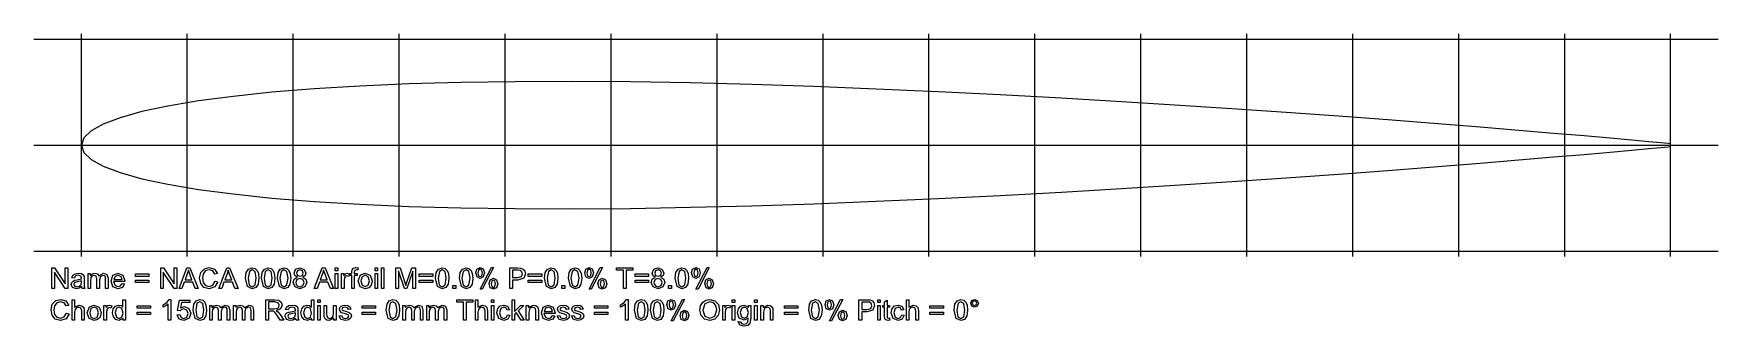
# Model space of a CAD drawing. Extents: x 0 to 159, y 0 to 28.
import ezdxf

# ---------------------------------------------------------------- set-up
doc = ezdxf.new("R2010")
doc.units = 0

msp = doc.modelspace()

# ---------------------------------------------------------------- linework, layer by layer
at = {"layer": 'Layer 1', "color": 96}
for points in [[(0, 27.25), (159, 27.25)], [(14.5, 6.75), (14.5, 27.75)], [(24.5, 6.75), (24.5, 27.75)], [(34.5, 6.75), (34.5, 27.75)], [(44.5, 6.75), (44.5, 27.75)], [(54.5, 6.75), (54.5, 27.75)], [(64.5, 6.75), (64.5, 27.75)], [(74.5, 6.75), (74.5, 27.75)], [(84.5, 6.75), (84.5, 27.75)], [(94.5, 6.75), (94.5, 27.75)], [(104.5, 6.75), (104.5, 27.75)], [(114.5, 6.75), (114.5, 27.75)], [(124.5, 6.75), (124.5, 27.75)], [(134.5, 6.75), (134.5, 27.75)], [(144.5, 6.75), (144.5, 27.75)], [(154.5, 6.75), (154.5, 27.75)], [(0, 7.25), (159, 7.25)]]:
    msp.add_lwpolyline(points, dxfattribs=at)
at = {"layer": 'Layer 1', "color": 7}
for points in [[(4.5, 6.75), (4.5, 27.75)], [(0, 17.25), (159, 17.25)], [(8.337011, 4.200879), (8.582226, 4.170556), (8.367334, 3.837011), (7.966552, 3.718358), (7.47876, 3.906884), (7.299463, 4.438183), (7.481396, 4.98662), (7.953369, 5.181737), (8.412158, 4.990575), (8.590136, 4.452684), (8.588818, 4.389404), (7.544678, 4.389404), (7.675196, 4.036084), (7.967871, 3.913477), (8.190674, 3.982031), (8.337011, 4.200879), (8.337011, 4.200879)], [(7.557861, 4.584521), (8.339648, 4.584521), (8.25, 4.849512), (7.956006, 4.986621), (7.680468, 4.877198), (7.557861, 4.584522), (7.557861, 4.584521)], [(10.878808, 4.886426), (9.602636, 4.886426), (9.602636, 5.10791), (10.878808, 5.10791), (10.878808, 4.886426)], [(17.117284, 4.427636), (17.373046, 4.363037), (17.083008, 3.881836), (16.572802, 3.717041), (16.063916, 3.843604), (15.765966, 4.212744), (15.664461, 4.730859), (15.779151, 5.256885), (16.107423, 5.59834), (16.57676, 5.715674), (17.064552, 5.568018), (17.340089, 5.152734), (17.088282, 5.093408), (16.893165, 5.400586), (16.571486, 5.496826), (16.198391, 5.390039), (15.98877, 5.102636), (15.928125, 4.732177), (15.999315, 4.301074), (16.223436, 4.026855), (16.551707, 3.935889), (16.915575, 4.059815), (17.117283, 4.427637), (17.117284, 4.427636)], [(19.993944, 4.703174), (20.063814, 5.254248), (20.273433, 5.577246), (20.624116, 5.690625), (20.897018, 5.627344), (21.090816, 5.446728), (21.210786, 5.159326), (21.254286, 4.703174), (21.184416, 4.153418), (20.974797, 3.83042), (20.624113, 3.717041), (20.185101, 3.917432), (19.993938, 4.703174), (19.993944, 4.703174)], [(20.237841, 4.703174), (20.348586, 4.069043), (20.624122, 3.912158), (20.898342, 4.070361), (21.010407, 4.703174), (20.898342, 5.337305), (20.621485, 5.494189), (20.360451, 5.355762), (20.237841, 4.703174), (20.237841, 4.703174)], [(21.495556, 4.703174), (21.565426, 5.254248), (21.775045, 5.577246), (22.125729, 5.690625), (22.39863, 5.627344), (22.592428, 5.446728), (22.712398, 5.159326), (22.755899, 4.703174), (22.686028, 4.153418), (22.476409, 3.83042), (22.125726, 3.717041), (21.686712, 3.917432), (21.495551, 4.703174), (21.495556, 4.703174)], [(21.739453, 4.703174), (21.850198, 4.069043), (22.125735, 3.912158), (22.399954, 4.070361), (22.512019, 4.703174), (22.399954, 5.337305), (22.123098, 5.494189), (21.862063, 5.355762), (21.739453, 4.703174), (21.739453, 4.703174)], [(22.997167, 4.703174), (23.067037, 5.254248), (23.276656, 5.577246), (23.62734, 5.690625), (23.900241, 5.627344), (24.09404, 5.446728), (24.214009, 5.159326), (24.257509, 4.703174), (24.187639, 4.153418), (23.97802, 3.83042), (23.627337, 3.717041), (23.188323, 3.917432), (22.997162, 4.703174), (22.997167, 4.703174)], [(23.241063, 4.703174), (23.351808, 4.069043), (23.627344, 3.912158), (23.901562, 4.070361), (24.013627, 4.703174), (23.901562, 5.337305), (23.624707, 5.494189), (23.363673, 5.355762), (23.241063, 4.703174), (23.241063, 4.703174)], [(24.863965, 4.798095), (24.645117, 4.952343), (24.573927, 5.192285), (24.725538, 5.546923), (25.128957, 5.690625), (25.53633, 5.542968), (25.690578, 5.185693), (25.619388, 4.951025), (25.405813, 4.798095), (25.676077, 4.610888), (25.769677, 4.302392), (25.594336, 3.885791), (25.132909, 3.717041), (24.671484, 3.885791), (24.496143, 4.308984), (24.591063, 4.624072), (24.863964, 4.798095), (24.863965, 4.798095)], [(24.816505, 5.200195), (24.90484, 4.976074), (25.134234, 4.889062), (25.358355, 4.974755), (25.44669, 5.187011), (25.35573, 5.405859), (25.131609, 5.495507), (24.90617, 5.408495), (24.816515, 5.200195), (24.816505, 5.200195)], [(27.043214, 4.543652), (27.698437, 4.543652), (27.496728, 5.078906), (27.359613, 5.479687), (27.255468, 5.110547), (27.043214, 4.543652)], [(30.629148, 4.450049), (30.84536, 5.026172), (31.285692, 5.181738), (31.757664, 4.991895), (31.940916, 4.469824), (31.859181, 4.043994), (31.623195, 3.804053), (31.285695, 3.718359), (30.809768, 3.906885), (30.629151, 4.450049), (30.629148, 4.450049)], [(30.873045, 4.450049), (30.990375, 4.046631), (31.285688, 3.913477), (31.579682, 4.047949), (31.697012, 4.457959), (31.578362, 4.85083), (31.285686, 4.985302), (30.990374, 4.852149), (30.873044, 4.450049), (30.873045, 4.450049)], [(37.666551, 4.886426), (36.390378, 4.886426), (36.390378, 5.10791), (37.666551, 5.10791), (37.666551, 4.886426)], [(37.928904, 4.703174), (37.998774, 5.254248), (38.208393, 5.577246), (38.559078, 5.690625), (38.831977, 5.627344), (39.025776, 5.446728), (39.145746, 5.159326), (39.189246, 4.703174), (39.119376, 4.153418), (38.909757, 3.83042), (38.559073, 3.717041), (38.120059, 3.917432), (37.928896, 4.703174), (37.928904, 4.703174)], [(38.172801, 4.703174), (38.283546, 4.069043), (38.559084, 3.912158), (38.833302, 4.070361), (38.945367, 4.703174), (38.833302, 5.337305), (38.556447, 5.494189), (38.295411, 5.355762), (38.172801, 4.703174), (38.172801, 4.703174)], [(40.180663, 4.703174), (40.250533, 5.254248), (40.460152, 5.577246), (40.810837, 5.690625), (41.083737, 5.627344), (41.277535, 5.446728), (41.397505, 5.159326), (41.441005, 4.703174), (41.371135, 4.153418), (41.161516, 3.83042), (40.810833, 3.717041), (40.371819, 3.917432), (40.180656, 4.703174), (40.180663, 4.703174)], [(40.42456, 4.703174), (40.535305, 4.069043), (40.810843, 3.912158), (41.085061, 4.070361), (41.197126, 4.703174), (41.085061, 5.337305), (40.808206, 5.494189), (40.54717, 5.355762), (40.42456, 4.703174), (40.42456, 4.703174)], [(41.727099, 5.218652), (41.831244, 5.570654), (42.133147, 5.715674), (42.433734, 5.585156), (42.553704, 5.20415), (42.432414, 4.825781), (42.135783, 4.693945), (41.843107, 4.824463), (41.727097, 5.218652), (41.727099, 5.218652)], [(42.139746, 5.552197), (41.992086, 5.475732), (41.934081, 5.194922), (41.993406, 4.932568), (42.139746, 4.857421), (42.287406, 4.933887), (42.346731, 5.213379), (42.287406, 5.475732), (42.139746, 5.552197), (42.139746, 5.552197)], [(45.185156, 4.763818), (45.684815, 4.763818), (46.036817, 4.856103), (46.140962, 5.11582), (46.078997, 5.322802), (45.918156, 5.437499), (45.679533, 5.454638), (45.185148, 5.454638), (45.185156, 4.763818)], [(47.948438, 4.886425), (46.672266, 4.886425), (46.672266, 5.10791), (47.948438, 5.10791), (47.948438, 4.886425)], [(48.210789, 4.703173), (48.280659, 5.254248), (48.490278, 5.577246), (48.840962, 5.690624), (49.113863, 5.627343), (49.307661, 5.446728), (49.427631, 5.159326), (49.471131, 4.703173), (49.401261, 4.153417), (49.191642, 3.830419), (48.840958, 3.71704), (48.401944, 3.917431), (48.210783, 4.703173), (48.210789, 4.703173)], [(48.454684, 4.703173), (48.56543, 4.069043), (48.840966, 3.912158), (49.115184, 4.070361), (49.227249, 4.703173), (49.115184, 5.337304), (48.838329, 5.494189), (48.577295, 5.355761), (48.454684, 4.703173), (48.454684, 4.703173)], [(50.462546, 4.703174), (50.532415, 5.254248), (50.742035, 5.577246), (51.092718, 5.690625), (51.365619, 5.627344), (51.559418, 5.446728), (51.679388, 5.159326), (51.722888, 4.703174), (51.653018, 4.153418), (51.443399, 3.83042), (51.092715, 3.717041), (50.653701, 3.917432), (50.46254, 4.703174), (50.462546, 4.703174)], [(50.706443, 4.703174), (50.817188, 4.069043), (51.092724, 3.912158), (51.366944, 4.070361), (51.479009, 4.703174), (51.366944, 5.337305), (51.090087, 5.494189), (50.829053, 5.355762), (50.706443, 4.703174), (50.706443, 4.703174)], [(52.008983, 5.218652), (52.113128, 5.570654), (52.415033, 5.715674), (52.715618, 5.585156), (52.835588, 5.20415), (52.714298, 4.825781), (52.417666, 4.693945), (52.124991, 4.824463), (52.008981, 5.218652), (52.008983, 5.218652)], [(52.42163, 5.552197), (52.27397, 5.475732), (52.215965, 5.194922), (52.27529, 4.932568), (52.42163, 4.857421), (52.56929, 4.933887), (52.628614, 5.213379), (52.56929, 5.475732), (52.42163, 5.552197), (52.42163, 5.552197)], [(58.029933, 4.886426), (56.753762, 4.886426), (56.753762, 5.10791), (58.029933, 5.10791), (58.029933, 4.886426)], [(58.65747, 4.798096), (58.438621, 4.952344), (58.367431, 5.192285), (58.519044, 5.546924), (58.922461, 5.690625), (59.329835, 5.542969), (59.484082, 5.185693), (59.412892, 4.951025), (59.199318, 4.798096), (59.469582, 4.610889), (59.563182, 4.302393), (59.387841, 3.885791), (58.926415, 3.717041), (58.464988, 3.885791), (58.289647, 4.308984), (58.384567, 4.624072), (58.657468, 4.798096), (58.65747, 4.798096)], [(58.61001, 5.200195), (58.698345, 4.976074), (58.927738, 4.889062), (59.151861, 4.974756), (59.240196, 5.187012), (59.149236, 5.405859), (58.925115, 5.495508), (58.699675, 5.408496), (58.61002, 5.200195), (58.61001, 5.200195)], [(60.544041, 4.703174), (60.613911, 5.254248), (60.82353, 5.577246), (61.174214, 5.690625), (61.447115, 5.627344), (61.640913, 5.446728), (61.760883, 5.159326), (61.804383, 4.703174), (61.734513, 4.153418), (61.524894, 3.83042), (61.174211, 3.717041), (60.735197, 3.917432), (60.544035, 4.703174), (60.544041, 4.703174)], [(60.787937, 4.703174), (60.898682, 4.069043), (61.174218, 3.912158), (61.448436, 4.070361), (61.560501, 4.703174), (61.448436, 5.337305), (61.171581, 5.494189), (60.910547, 5.355762), (60.787937, 4.703174), (60.787937, 4.703174)], [(62.090478, 5.218652), (62.194623, 5.570654), (62.496527, 5.715674), (62.797113, 5.585156), (62.917083, 5.20415), (62.795793, 4.825781), (62.499162, 4.693945), (62.206486, 4.824463), (62.090476, 5.218652), (62.090478, 5.218652)], [(62.503125, 5.552197), (62.355465, 5.475732), (62.29746, 5.194922), (62.356785, 4.932568), (62.503125, 4.857421), (62.650785, 4.933887), (62.71011, 5.213379), (62.650785, 5.475732), (62.503125, 5.552197), (62.503125, 5.552197)], [(4.52168, 4.452685), (4.134082, 4.363036), (3.9271, 4.315575), (3.833497, 4.237792), (3.800537, 4.125732), (3.871729, 3.967529), (4.082666, 3.904247), (4.326563, 3.963573), (4.483447, 4.128368), (4.521679, 4.365673), (4.52168, 4.452685)], [(24.740035, 4.307665), (24.787495, 4.11123), (24.931196, 3.963574), (25.135541, 3.912159), (25.416351, 4.021582), (25.527096, 4.299756), (25.412406, 4.583203), (25.12764, 4.695264), (24.849467, 4.584522), (24.740042, 4.307667), (24.740035, 4.307665)], [(37.666551, 4.299756), (36.390378, 4.299756), (36.390378, 4.52124), (37.666551, 4.52124), (37.666551, 4.299756)], [(42.976903, 4.203516), (43.081049, 4.555518), (43.38427, 4.700538), (43.684857, 4.57002), (43.804827, 4.189014), (43.683537, 3.810645), (43.385587, 3.678808), (43.092912, 3.809326), (42.976902, 4.203515), (42.976903, 4.203516)], [(43.390869, 4.53706), (43.241889, 4.460597), (43.183884, 4.179786), (43.243209, 3.918751), (43.389549, 3.842285), (43.538529, 3.918751), (43.597854, 4.198243), (43.538529, 4.460597), (43.390869, 4.537061), (43.390869, 4.53706)], [(47.948438, 4.299755), (46.672266, 4.299755), (46.672266, 4.52124), (47.948438, 4.52124), (47.948438, 4.299755)], [(53.258789, 4.203516), (53.362933, 4.555518), (53.666157, 4.700538), (53.966742, 4.57002), (54.086712, 4.189014), (53.965422, 3.810645), (53.667474, 3.678808), (53.374797, 3.809326), (53.258787, 4.203515), (53.258789, 4.203516)], [(53.672753, 4.53706), (53.523773, 4.460597), (53.465767, 4.179786), (53.525092, 3.918751), (53.671432, 3.842285), (53.820412, 3.918751), (53.879737, 4.198243), (53.820412, 4.460597), (53.672753, 4.537061), (53.672753, 4.53706)], [(58.029933, 4.299756), (56.753762, 4.299756), (56.753762, 4.52124), (58.029933, 4.52124), (58.029933, 4.299756)], [(58.53354, 4.307666), (58.581, 4.11123), (58.7247, 3.963575), (58.929045, 3.912159), (59.209855, 4.021583), (59.3206, 4.299757), (59.20591, 4.583204), (58.921144, 4.695264), (58.642971, 4.584522), (58.533546, 4.307667), (58.53354, 4.307666)], [(63.340283, 4.203516), (63.444427, 4.555518), (63.747649, 4.700538), (64.048236, 4.57002), (64.168206, 4.189014), (64.046916, 3.810645), (63.748966, 3.678808), (63.456291, 3.809326), (63.340281, 4.203515), (63.340283, 4.203516)], [(63.754248, 4.53706), (63.605268, 4.460597), (63.547263, 4.179786), (63.606588, 3.918751), (63.752928, 3.842285), (63.901908, 3.918751), (63.961233, 4.198243), (63.901908, 4.460597), (63.754248, 4.537061), (63.754248, 4.53706)], [(3.087305, 1.427637), (3.343066, 1.363038), (3.053027, 0.881836), (2.542822, 0.717041), (2.033936, 0.843603), (1.735986, 1.212744), (1.634473, 1.730859), (1.74917, 2.256885), (2.077441, 2.59834), (2.546777, 2.715674), (3.03457, 2.568019), (3.310107, 2.152736), (3.058301, 2.093409), (2.863183, 2.400586), (2.541504, 2.496826), (2.168408, 2.390038), (1.958789, 2.102636), (1.898144, 1.732177), (1.969336, 1.301073), (2.193457, 1.026854), (2.521728, 0.935888), (2.885595, 1.059814), (3.087304, 1.427636), (3.087305, 1.427637)], [(5.28501, 1.450049), (5.402344, 1.046631), (5.697657, 0.913477), (5.991651, 1.047949), (6.108985, 1.457959), (5.990332, 1.85083), (5.697657, 1.985302), (5.402344, 1.852147), (5.28501, 1.450048), (5.28501, 1.450049)], [(7.688379, 1.44873), (7.801758, 1.046631), (8.069385, 0.913477), (8.333056, 1.04004), (8.44248, 1.428956), (8.331738, 1.850831), (8.058838, 1.985303), (7.793847, 1.856103), (7.688379, 1.44873), (7.688379, 1.44873)], [(11.03042, 1.886426), (9.754248, 1.886426), (9.754248, 2.10791), (11.03042, 2.10791), (11.03042, 1.886426)], [(15.046143, 1.703174), (15.116013, 2.254248), (15.325632, 2.577246), (15.676316, 2.690625), (15.949215, 2.627343), (16.143015, 2.446728), (16.262985, 2.159325), (16.306485, 1.703173), (16.236615, 1.153417), (16.026996, 0.830419), (15.676313, 0.71704), (15.237299, 0.917431), (15.046137, 1.703173), (15.046143, 1.703174)], [(15.290038, 1.703174), (15.400783, 1.069043), (15.676321, 0.912158), (15.950539, 1.070361), (16.062604, 1.703174), (15.950539, 2.337305), (15.673684, 2.494189), (15.41265, 2.355762), (15.29004, 1.703174), (15.290038, 1.703174)], [(22.152099, 1.829736), (22.701855, 1.829736), (22.976074, 1.865331), (23.126367, 1.981347), (23.177787, 2.155371), (23.077587, 2.38081), (22.763817, 2.469141), (22.152097, 2.469141), (22.152099, 1.829736)], [(24.725537, 0.922705), (24.471093, 0.764502), (24.210059, 0.718359), (23.85542, 0.83042), (23.73149, 1.11914), (23.77763, 1.306347), (23.90024, 1.443456), (24.071627, 1.521239), (24.282564, 1.556835), (24.705756, 1.638573), (24.707075, 1.700537), (24.639845, 1.904882), (24.369581, 1.985302), (24.12173, 1.925975), (24.004399, 1.718993), (23.772369, 1.750634), (23.876514, 1.990575), (24.086133, 2.13164), (24.403858, 2.181737), (24.695215, 2.139549), (24.86001, 2.032763), (24.93384, 1.871923), (24.94569, 1.653075), (24.94569, 1.336669), (24.96024, 0.917431), (25.020849, 0.75), (24.772998, 0.75), (24.725538, 0.922705), (24.725537, 0.922705)], [(25.471728, 1.44873), (25.585113, 1.046631), (25.852739, 0.913477), (26.116412, 1.04004), (26.225836, 1.428956), (26.115091, 1.850831), (25.842191, 1.985303), (25.577201, 1.856103), (25.471736, 1.44873), (25.471728, 1.44873)], [(28.821681, 1.16792), (29.056349, 1.204833), (29.165774, 0.988623), (29.418898, 0.913476), (29.661477, 0.979393), (29.740572, 1.136278), (29.670702, 1.26284), (29.428124, 1.34326), (29.065575, 1.456639), (28.912645, 1.589794), (28.861225, 1.778319), (28.903406, 1.951024), (29.020736, 2.084178), (29.17103, 2.152732), (29.376693, 2.181736), (29.665413, 2.134275), (29.849984, 2.005075), (29.931719, 1.788864), (29.699687, 1.757223), (29.607407, 1.925973), (29.393832, 1.986618), (29.160482, 1.932566), (29.090612, 1.806003), (29.119622, 1.722947), (29.210597, 1.659665), (29.420215, 1.59902), (29.770899, 1.488278), (29.927784, 1.364352), (29.984469, 1.161325), (29.914599, 0.937204), (29.715527, 0.775046), (29.420214, 0.718356), (29.003613, 0.831735), (28.82168, 1.167917), (28.821681, 1.16792)], [(32.265234, 1.886426), (30.989063, 1.886426), (30.989063, 2.10791), (32.265234, 2.10791), (32.265234, 1.886426)], [(33.277734, 1.703174), (33.347604, 2.254248), (33.557223, 2.577246), (33.907906, 2.690625), (34.180807, 2.627343), (34.374606, 2.446728), (34.494576, 2.159325), (34.538076, 1.703173), (34.468206, 1.153417), (34.258587, 0.830419), (33.907903, 0.71704), (33.468889, 0.917431), (33.277728, 1.703173), (33.277734, 1.703174)], [(33.521631, 1.703174), (33.632376, 1.069043), (33.907912, 0.912158), (34.182132, 1.070361), (34.294197, 1.703174), (34.182132, 2.337305), (33.905276, 2.494189), (33.644241, 2.355762), (33.521631, 1.703174), (33.521631, 1.703174)], [(44.709226, 1.262842), (44.942577, 1.232519), (44.746142, 0.85415), (44.359862, 0.71836), (43.897118, 0.905567), (43.723094, 1.444776), (43.798244, 1.841602), (44.02632, 2.096045), (44.361183, 2.181739), (44.734278, 2.065723), (44.920167, 1.73877), (44.689455, 1.703173), (44.572125, 1.915429), (44.370416, 1.98662), (44.079059, 1.857421), (43.966994, 1.451366), (44.075099, 1.041357), (44.357228, 0.913476), (44.590578, 0.999169), (44.709228, 1.262841), (44.709226, 1.262842)], [(48.955663, 1.200879), (49.200879, 1.170556), (48.985986, 0.837011), (48.585204, 0.71836), (48.097412, 0.906885), (47.918115, 1.438184), (48.100049, 1.986621), (48.572021, 2.181739), (49.030811, 1.990577), (49.208789, 1.452686), (49.20747, 1.389405), (48.163329, 1.389405), (48.293844, 1.036085), (48.58652, 0.913478), (48.809322, 0.982033), (48.955662, 1.20088), (48.955663, 1.200879)], [(48.176513, 1.584521), (48.9583, 1.584521), (48.868645, 1.849512), (48.574651, 1.986621), (48.299115, 1.877197), (48.176505, 1.584521), (48.176513, 1.584521)], [(49.403905, 1.16792), (49.638573, 1.204833), (49.747998, 0.988623), (50.001123, 0.913476), (50.243701, 0.979393), (50.322796, 1.136278), (50.252926, 1.26284), (50.010349, 1.34326), (49.647799, 1.456639), (49.49487, 1.589794), (49.44345, 1.778319), (49.48563, 1.951024), (49.60296, 2.084178), (49.753252, 2.152732), (49.958916, 2.181736), (50.247637, 2.134275), (50.432208, 2.005075), (50.513943, 1.788864), (50.281911, 1.757223), (50.189631, 1.925973), (49.976056, 1.986618), (49.742707, 1.932566), (49.672837, 1.806003), (49.701847, 1.722947), (49.792807, 1.659665), (50.002426, 1.59902), (50.35311, 1.488278), (50.509995, 1.364352), (50.56668, 1.161325), (50.49681, 0.937204), (50.297737, 0.775046), (50.002425, 0.718356), (49.585824, 0.831735), (49.403891, 1.167917), (49.403905, 1.16792)], [(50.753907, 1.16792), (50.988576, 1.204833), (51.098001, 0.988623), (51.351126, 0.913476), (51.593705, 0.979393), (51.672799, 1.136278), (51.60293, 1.26284), (51.360351, 1.34326), (50.997803, 1.456639), (50.844873, 1.589794), (50.793453, 1.778319), (50.835648, 1.951024), (50.952978, 2.084178), (51.10327, 2.152732), (51.308935, 2.181736), (51.597656, 2.134275), (51.782226, 2.005075), (51.863961, 1.788864), (51.63193, 1.757223), (51.53965, 1.925973), (51.326077, 1.986618), (51.092727, 1.932566), (51.022857, 1.806003), (51.051867, 1.722947), (51.142842, 1.659665), (51.352461, 1.59902), (51.703145, 1.488278), (51.86003, 1.364352), (51.916715, 1.161325), (51.846845, 0.937204), (51.647772, 0.775046), (51.35246, 0.718356), (50.935857, 0.831735), (50.753924, 1.167917), (50.753907, 1.16792)], [(54.197462, 1.886426), (52.921289, 1.886426), (52.921289, 2.10791), (54.197462, 2.10791), (54.197462, 1.886426)], [(56.103808, 0.75), (55.866504, 0.75), (55.866504, 2.262158), (55.641064, 2.098682), (55.391895, 1.976075), (55.391895, 2.205469), (55.739941, 2.432226), (55.950879, 2.690625), (56.103808, 2.690625), (56.103808, 0.75)], [(56.711569, 1.703174), (56.781439, 2.254248), (56.991059, 2.577246), (57.341742, 2.690625), (57.614642, 2.627343), (57.808442, 2.446728), (57.928411, 2.159325), (57.971912, 1.703173), (57.902042, 1.153417), (57.692423, 0.830419), (57.341739, 0.71704), (56.902725, 0.917431), (56.711564, 1.703173), (56.711569, 1.703174)], [(56.955465, 1.703174), (57.06621, 1.069043), (57.341748, 0.912158), (57.615966, 1.070361), (57.728031, 1.703174), (57.615966, 2.337305), (57.339111, 2.494189), (57.078075, 2.355762), (56.955465, 1.703174), (56.955465, 1.703174)], [(58.213182, 1.703174), (58.283052, 2.254248), (58.492671, 2.577246), (58.843355, 2.690625), (59.116256, 2.627343), (59.310054, 2.446728), (59.430024, 2.159325), (59.473524, 1.703173), (59.403654, 1.153417), (59.194035, 0.830419), (58.84335, 0.71704), (58.404337, 0.917431), (58.213174, 1.703173), (58.213182, 1.703174)], [(58.457079, 1.703174), (58.567824, 1.069043), (58.843361, 0.912158), (59.11758, 1.070361), (59.229645, 1.703174), (59.11758, 2.337305), (58.840725, 2.494189), (58.579689, 2.355762), (58.457079, 1.703174), (58.457079, 1.703174)], [(59.759621, 2.218652), (59.863765, 2.570654), (60.165671, 2.715674), (60.466257, 2.585156), (60.586227, 2.20415), (60.464937, 1.825781), (60.168306, 1.693945), (59.87563, 1.824463), (59.75962, 2.218652), (59.759621, 2.218652)], [(60.172268, 2.552197), (60.024608, 2.475733), (59.966603, 2.194923), (60.025928, 1.932569), (60.172268, 1.857422), (60.319927, 1.933888), (60.379252, 2.21338), (60.319927, 2.475733), (60.172268, 2.552197), (60.172268, 2.552197)], [(61.009425, 1.203516), (61.11357, 1.555518), (61.416792, 1.700538), (61.717379, 1.57002), (61.837349, 1.189014), (61.716059, 0.810645), (61.418109, 0.678808), (61.125433, 0.809326), (61.009423, 1.203515), (61.009425, 1.203516)], [(62.884126, 1.691308), (62.948726, 2.120105), (63.142524, 2.444092), (63.438496, 2.648767), (63.809615, 2.716992), (64.292135, 2.589111), (64.619087, 2.231836), (64.732472, 1.713721), (64.613822, 1.187695), (64.27764, 0.835693), (63.808304, 0.71704), (63.320511, 0.848877), (62.994876, 1.208789), (62.884131, 1.691308), (62.884126, 1.691308)], [(63.147798, 1.687348), (63.335006, 1.136274), (63.806978, 0.935884), (64.281587, 1.138911), (64.468794, 1.715034), (64.388379, 2.126362), (64.155029, 2.399263), (63.810938, 2.496821), (63.34292, 2.309614), (63.147803, 1.687348), (63.147798, 1.687348)], [(66.487203, 0.633984), (66.717915, 0.599706), (66.79833, 0.44414), (67.039588, 0.378222), (67.294032, 0.44414), (67.415322, 0.62871), (67.432467, 0.933251), (67.044869, 0.75), (66.597945, 0.958301), (66.439741, 1.457959), (66.512252, 1.8271), (66.721871, 2.089453), (67.046187, 2.181738), (67.454879, 1.981347), (67.454879, 2.150097), (67.673726, 2.150097), (67.673726, 0.939843), (67.606496, 0.477099), (67.395558, 0.260888), (67.040919, 0.181787), (66.636183, 0.295166), (66.487203, 0.633984), (66.487203, 0.633984)], [(66.683639, 1.475097), (66.793064, 1.072998), (67.067281, 0.946435), (67.341501, 1.071679), (67.452246, 1.467187), (67.337556, 1.854784), (67.063338, 1.985302), (66.794393, 1.856103), (66.683648, 1.475097), (66.683639, 1.475097)], [(72.132418, 1.886426), (70.856247, 1.886426), (70.856247, 2.10791), (72.132418, 2.10791), (72.132418, 1.886426)], [(73.144918, 1.703174), (73.214788, 2.254248), (73.424408, 2.577246), (73.775091, 2.690625), (74.047992, 2.627343), (74.24179, 2.446728), (74.361761, 2.159325), (74.40526, 1.703173), (74.335391, 1.153417), (74.125771, 0.830419), (73.775088, 0.71704), (73.336074, 0.917431), (73.144913, 1.703173), (73.144918, 1.703174)], [(73.388815, 1.703174), (73.499561, 1.069043), (73.775097, 0.912158), (74.049317, 1.070361), (74.161382, 1.703174), (74.049317, 2.337305), (73.77246, 2.494189), (73.511426, 2.355762), (73.388816, 1.703174), (73.388815, 1.703174)], [(74.691357, 2.218652), (74.795502, 2.570654), (75.097407, 2.715674), (75.397992, 2.585156), (75.517962, 2.20415), (75.396672, 1.825781), (75.100041, 1.693945), (74.807365, 1.824463), (74.691355, 2.218652), (74.691357, 2.218652)], [(75.104003, 2.552197), (74.956343, 2.475733), (74.898337, 2.194923), (74.957662, 1.932569), (75.104003, 1.857422), (75.251662, 1.933888), (75.310987, 2.21338), (75.251662, 2.475733), (75.104003, 2.552197), (75.104003, 2.552197)], [(75.105321, 0.678809), (76.162645, 2.715674), (76.355126, 2.715674), (75.301757, 0.678809), (75.105321, 0.678809)], [(75.941161, 1.203516), (76.045306, 1.555518), (76.34853, 1.700538), (76.649115, 1.57002), (76.769085, 1.189014), (76.647795, 0.810645), (76.349847, 0.678808), (76.05717, 0.809326), (75.94116, 1.203515), (75.941161, 1.203516)], [(78.149414, 1.763818), (78.649071, 1.763818), (79.001073, 1.856103), (79.105218, 2.11582), (79.043253, 2.322802), (78.88242, 2.4375), (78.643797, 2.454639), (78.149414, 2.454639), (78.149414, 1.763818)], [(80.782174, 0.962256), (80.816449, 0.752637), (80.637153, 0.731544), (80.436762, 0.772413), (80.336562, 0.879199), (80.307552, 1.16001), (80.307552, 1.965527), (80.133542, 1.965527), (80.133542, 2.150098), (80.307566, 2.150098), (80.307566, 2.496826), (80.543552, 2.639209), (80.543552, 2.150098), (80.782175, 2.150098), (80.782175, 1.965528), (80.543552, 1.965528), (80.543552, 1.146827), (80.555402, 1.016309), (80.596277, 0.970166), (80.678012, 0.953026), (80.782157, 0.962251), (80.782174, 0.962256)], [(81.927831, 1.262842), (82.16118, 1.232519), (81.964744, 0.85415), (81.578466, 0.71836), (81.115722, 0.905567), (80.941698, 1.444776), (81.016848, 1.841602), (81.244923, 2.096045), (81.579787, 2.181739), (81.952882, 2.065723), (82.138771, 1.73877), (81.908058, 1.703173), (81.790728, 1.915429), (81.589018, 1.98662), (81.297661, 1.857421), (81.185596, 1.451366), (81.293701, 1.041357), (81.57583, 0.913476), (81.809179, 0.999169), (81.927829, 1.262841), (81.927831, 1.262842)], [(85.864453, 1.886426), (84.58828, 1.886426), (84.58828, 2.10791), (85.864453, 2.10791), (85.864453, 1.886426)], [(86.876953, 1.703174), (86.946823, 2.254248), (87.156442, 2.577246), (87.507126, 2.690625), (87.780027, 2.627343), (87.973826, 2.446728), (88.093795, 2.159325), (88.137296, 1.703173), (88.067426, 1.153417), (87.857807, 0.830419), (87.507123, 0.71704), (87.068109, 0.917431), (86.876947, 1.703173), (86.876953, 1.703174)], [(87.120849, 1.703174), (87.231594, 1.069043), (87.507131, 0.912158), (87.781349, 1.070361), (87.893414, 1.703174), (87.781349, 2.337305), (87.504493, 2.494189), (87.243459, 2.355762), (87.120849, 1.703174), (87.120849, 1.703174)], [(88.435251, 2.350488), (88.542036, 2.608887), (88.800435, 2.715673), (89.060151, 2.608887), (89.166936, 2.350488), (89.058831, 2.090771), (88.800434, 1.983985), (88.542034, 2.090771), (88.435249, 2.350488), (88.435251, 2.350488)], [(88.578951, 2.350488), (88.643556, 2.192285), (88.80176, 2.127686), (88.957326, 2.192285), (89.023251, 2.350488), (88.957326, 2.507373), (88.80176, 2.57329), (88.643556, 2.507373), (88.578951, 2.350488), (88.578951, 2.350488)], [(24.705761, 1.452685), (24.318164, 1.363036), (24.111182, 1.315575), (24.017582, 1.237791), (23.984627, 1.12573), (24.055817, 0.967527), (24.266754, 0.904245), (24.51065, 0.963572), (24.667535, 1.128367), (24.70577, 1.365671), (24.705761, 1.452685)], [(32.265234, 1.299756), (30.989063, 1.299756), (30.989063, 1.52124), (32.265234, 1.52124), (32.265234, 1.299756)], [(54.197462, 1.299756), (52.921289, 1.299756), (52.921289, 1.52124), (54.197462, 1.52124), (54.197462, 1.299756)], [(61.42339, 1.53706), (61.274411, 1.460596), (61.216405, 1.179786), (61.27573, 0.918751), (61.42207, 0.842285), (61.57105, 0.918751), (61.630375, 1.198243), (61.57105, 1.460596), (61.42339, 1.53706), (61.42339, 1.53706)], [(72.132418, 1.299756), (70.856247, 1.299756), (70.856247, 1.52124), (72.132418, 1.52124), (72.132418, 1.299756)], [(76.355125, 1.53706), (76.206145, 1.460596), (76.14814, 1.179786), (76.207465, 0.918751), (76.353805, 0.842285), (76.502785, 0.918751), (76.56211, 1.198243), (76.502785, 1.460596), (76.355125, 1.53706), (76.355125, 1.53706)], [(85.864453, 1.299756), (84.58828, 1.299756), (84.58828, 1.52124), (85.864453, 1.52124), (85.864453, 1.299756)]]:
    msp.add_lwpolyline(points, dxfattribs=at)
at = {"layer": 'Layer 1', "color": 10}
msp.add_lwpolyline([(154.5, 17.38), (154.27, 17.4), (153.58, 17.46), (152.43, 17.57), (150.83, 17.71), (148.79, 17.9), (146.33, 18.12), (143.45, 18.36), (140.18, 18.64), (136.53, 18.94), (132.53, 19.26), (128.21, 19.6), (123.58, 19.94), (118.69, 20.29), (113.55, 20.65), (108.2, 21), (102.68, 21.34), (97.01, 21.67), (91.23, 21.99), (85.38, 22.28), (79.5, 22.54), (73.62, 22.77), (67.77, 22.96), (61.99, 23.11), (56.32, 23.21), (50.8, 23.25), (45.45, 23.23), (40.31, 23.16), (35.42, 23.02), (30.79, 22.82), (26.47, 22.56), (22.47, 22.24), (18.82, 21.85), (15.55, 21.42), (12.67, 20.94), (10.21, 20.41), (8.17, 19.84), (6.57, 19.24), (5.42, 18.6), (4.73, 17.94), (4.5, 17.25), (4.73, 16.56), (5.42, 15.9), (6.57, 15.26), (8.17, 14.66), (10.21, 14.09), (12.67, 13.56), (15.55, 13.08), (18.82, 12.65), (22.47, 12.26), (26.47, 11.94), (30.79, 11.68), (35.42, 11.48), (40.31, 11.34), (45.45, 11.27), (50.8, 11.25), (56.32, 11.29), (61.99, 11.39), (67.77, 11.54), (73.62, 11.73), (79.5, 11.96), (85.38, 12.22), (91.23, 12.51), (97.01, 12.83), (102.68, 13.16), (108.2, 13.5), (113.55, 13.85), (118.69, 14.21), (123.58, 14.56), (128.21, 14.9), (132.53, 15.24), (136.53, 15.56), (140.18, 15.86), (143.45, 16.14), (146.33, 16.38), (148.79, 16.6), (150.83, 16.79), (152.43, 16.93), (153.58, 17.04), (154.27, 17.1), (154.5, 17.12)], dxfattribs=at)
at = {"layer": 'Layer 1', "color": 170}
msp.add_lwpolyline([(4.5, 17.25), (154.5, 17.25)], dxfattribs=at)
at = {"layer": 'Layer 1', "color": 7}
for points in [[(1.705664, 3.75), (1.705664, 5.682715), (1.968018, 5.682715), (2.983154, 4.165283), (2.983154, 5.682715), (3.228369, 5.682715), (3.228369, 3.75), (2.966016, 3.75), (1.950879, 5.26875), (1.950879, 3.75), (1.705664, 3.75)], [(4.541455, 3.922705), (4.287012, 3.764502), (4.025976, 3.718359), (3.671338, 3.830419), (3.547412, 4.11914), (3.593555, 4.306347), (3.716162, 4.443456), (3.887549, 4.521239), (4.098487, 4.556835), (4.52168, 4.638573), (4.522998, 4.700537), (4.455762, 4.904882), (4.185499, 4.985302), (3.937647, 4.925975), (3.820312, 4.718993), (3.588281, 4.750635), (3.692432, 4.990576), (3.902051, 5.131641), (4.219776, 5.181739), (4.511133, 5.139552), (4.675928, 5.032765), (4.749757, 4.871925), (4.761622, 4.653078), (4.761622, 4.336671), (4.776127, 3.917433), (4.836768, 3.75), (4.588916, 3.75), (4.541455, 3.922705), (4.541455, 3.922705)], [(5.129443, 3.75), (5.129443, 5.150098), (5.341699, 5.150098), (5.341699, 4.953662), (5.517041, 5.118457), (5.766211, 5.181739), (6.020654, 5.11714), (6.161719, 4.936525), (6.594141, 5.18174), (6.914502, 5.065724), (7.026563, 4.711085), (7.026563, 3.75), (6.790576, 3.75), (6.790576, 4.631982), (6.766846, 4.836328), (6.68379, 4.937842), (6.541407, 4.976074), (6.296192, 4.877197), (6.198633, 4.563428), (6.198633, 3.75), (5.961328, 3.75), (5.961328, 4.659668), (5.90332, 4.896973), (5.713476, 4.976074), (5.527588, 4.92334), (5.404981, 4.769092), (5.366749, 4.476416), (5.366749, 3.75), (5.129443, 3.75)], [(11.984912, 3.75), (11.984912, 5.682715), (12.247265, 5.682715), (13.262402, 4.165283), (13.262402, 5.682715), (13.507617, 5.682715), (13.507617, 3.75), (13.245263, 3.75), (12.230127, 5.26875), (12.230127, 3.75), (11.984912, 3.75)], [(13.725146, 3.75), (14.467382, 5.682715), (14.742919, 5.682715), (15.533934, 3.75), (15.242577, 3.75), (15.017137, 4.335352), (14.208984, 4.335352), (13.996728, 3.75), (13.725146, 3.75)], [(14.282812, 4.543652), (14.938036, 4.543652), (14.736327, 5.078906), (14.599218, 5.479687), (14.495067, 5.110547), (14.282812, 4.543652)], [(17.475877, 3.75), (18.218115, 5.682715), (18.493651, 5.682715), (19.284668, 3.75), (18.993309, 3.75), (18.767869, 4.335352), (17.959716, 4.335352), (17.74746, 3.75), (17.475877, 3.75)], [(18.033545, 4.543652), (18.688769, 4.543652), (18.487059, 5.078906), (18.34995, 5.479687), (18.245801, 5.110547), (18.033545, 4.543652)], [(26.485546, 3.75), (27.227783, 5.682715), (27.503321, 5.682715), (28.294337, 3.75), (28.002978, 3.75), (27.777538, 4.335352), (26.969385, 4.335352), (26.757129, 3.75), (26.485546, 3.75)], [(28.469679, 5.409814), (28.469679, 5.682715), (28.706983, 5.682715), (28.706983, 5.409814), (28.469679, 5.409814)], [(28.469679, 3.75), (28.469679, 5.150098), (28.706983, 5.150098), (28.706983, 3.75), (28.469679, 3.75)], [(29.065577, 3.75), (29.065577, 5.150098), (29.279151, 5.150098), (29.279151, 4.937842), (29.429443, 5.134277), (29.582373, 5.181739), (29.82627, 5.105273), (29.744535, 4.885107), (29.570511, 4.936523), (29.430771, 4.889061), (29.342436, 4.759862), (29.302881, 4.483006), (29.302881, 3.75), (29.065577, 3.75)], [(30.024023, 3.75), (30.024023, 4.965527), (29.814404, 4.965527), (29.814404, 5.150098), (30.024023, 5.150098), (30.024023, 5.299072), (30.049073, 5.508691), (30.169042, 5.657666), (30.41162, 5.715674), (30.633105, 5.691943), (30.59751, 5.484961), (30.45777, 5.498144), (30.30484, 5.452002), (30.26002, 5.279297), (30.26002, 5.150098), (30.532921, 5.150098), (30.532921, 4.965527), (30.260008, 4.965527), (30.260008, 3.75), (30.024023, 3.75)], [(32.220411, 5.409814), (32.220411, 5.682715), (32.457716, 5.682715), (32.457716, 5.409814), (32.220411, 5.409814)], [(32.220411, 3.75), (32.220411, 5.150098), (32.457716, 5.150098), (32.457716, 3.75), (32.220411, 3.75)], [(32.813673, 3.75), (32.813673, 5.682715), (33.050978, 5.682715), (33.050978, 3.75), (32.813673, 3.75)], [(34.191357, 3.75), (34.191357, 5.682715), (34.576318, 5.682715), (35.033788, 4.314258), (35.126069, 4.028174), (35.228893, 4.337988), (35.691639, 5.682715), (36.03573, 5.682715), (36.03573, 3.75), (35.789209, 3.75), (35.789209, 5.367627), (35.227588, 3.75), (34.996875, 3.75), (34.437891, 5.395312), (34.437891, 3.75), (34.191357, 3.75)], [(42.141064, 3.678809), (43.198388, 5.715674), (43.390869, 5.715674), (42.3375, 3.678809), (42.141064, 3.678809)], [(44.929394, 3.75), (44.929394, 5.682715), (45.658446, 5.682715), (45.952441, 5.664258), (46.191065, 5.573291), (46.345313, 5.387402), (46.404637, 5.12373), (46.247754, 4.705811), (45.680859, 4.535742), (45.185156, 4.535742), (45.185156, 3.75), (44.929394, 3.75)], [(52.422948, 3.678809), (53.480273, 5.715674), (53.672753, 5.715674), (52.619383, 3.678809), (52.422948, 3.678809)], [(55.654251, 3.75), (55.654251, 5.454639), (55.017484, 5.454639), (55.017484, 5.682715), (56.549418, 5.682715), (56.549418, 5.454639), (55.910013, 5.454639), (55.910013, 3.75), (55.654251, 3.75)], [(62.504444, 3.678809), (63.561768, 5.715674), (63.754248, 5.715674), (62.700879, 3.678809), (62.504444, 3.678809)], [(10.878808, 4.299756), (9.602636, 4.299756), (9.602636, 4.52124), (10.878808, 4.52124), (10.878808, 4.299756)], [(39.56367, 3.75), (39.56367, 4.020264), (39.833932, 4.020264), (39.833932, 3.75), (39.56367, 3.75)], [(49.845557, 3.75), (49.845557, 4.020264), (50.11582, 4.020264), (50.11582, 3.75), (49.845557, 3.75)], [(59.927052, 3.75), (59.927052, 4.020264), (60.197316, 4.020264), (60.197316, 3.75), (59.927052, 3.75)], [(3.627832, 0.75), (3.627832, 2.682715), (3.865137, 2.682715), (3.865137, 1.989258), (4.284375, 2.181738), (4.554639, 2.119775), (4.718115, 1.951025), (4.768212, 1.637255), (4.768212, 0.75), (4.530908, 0.75), (4.530908, 1.637256), (4.453126, 1.895654), (4.235596, 1.977392), (4.036524, 1.922021), (3.904687, 1.774364), (3.865137, 1.515966), (3.865137, 0.75), (3.627832, 0.75)], [(5.041113, 1.450049), (5.257324, 2.026172), (5.697656, 2.181738), (6.169629, 1.991895), (6.352881, 1.469824), (6.271143, 1.043994), (6.035156, 0.804053), (5.697656, 0.718359), (5.221729, 0.906885), (5.041113, 1.450049), (5.041113, 1.450049)], [(6.628418, 0.75), (6.628418, 2.150098), (6.841992, 2.150098), (6.841992, 1.937842), (6.992285, 2.134277), (7.145215, 2.181739), (7.389111, 2.105273), (7.307373, 1.885107), (7.13335, 1.936523), (6.993604, 1.889061), (6.905273, 1.759862), (6.865723, 1.483006), (6.865723, 0.75), (6.628418, 0.75)], [(8.438525, 0.75), (8.438525, 0.92666), (8.046972, 0.718359), (7.738476, 0.810644), (7.520947, 1.067724), (7.444482, 1.44873), (7.514355, 1.828417), (7.723974, 2.090771), (8.036425, 2.181738), (8.261864, 2.127686), (8.422704, 1.989258), (8.422704, 2.682715), (8.658691, 2.682715), (8.658691, 0.75), (8.438525, 0.75)], [(12.936767, 0.75), (12.699463, 0.75), (12.699463, 2.262158), (12.474023, 2.098682), (12.224853, 1.976075), (12.224853, 2.205469), (12.5729, 2.432226), (12.783838, 2.690625), (12.936767, 2.690625), (12.936767, 0.75)], [(13.544531, 1.25625), (13.793701, 1.277344), (13.921582, 1.003125), (14.165478, 0.912159), (14.455518, 1.041359), (14.574171, 1.384132), (14.459473, 1.704493), (14.161524, 1.821828), (13.954541, 1.769094), (13.809521, 1.634622), (13.586719, 1.663623), (13.773926, 2.656348), (14.73501, 2.656348), (14.73501, 2.42959), (13.963769, 2.42959), (13.859618, 1.910156), (14.224804, 2.031445), (14.651952, 1.856103), (14.825976, 1.405224), (14.673046, 0.951708), (14.165478, 0.71704), (13.734374, 0.864697), (13.544531, 1.25625), (13.544531, 1.25625)], [(16.613671, 0.75), (16.613671, 2.150098), (16.825927, 2.150098), (16.825927, 1.953662), (17.001268, 2.118457), (17.250439, 2.181738), (17.504881, 2.117139), (17.645941, 1.936523), (18.078364, 2.181738), (18.398725, 2.065722), (18.51079, 1.711083), (18.51079, 0.75), (18.274805, 0.75), (18.274805, 1.631982), (18.251075, 1.836328), (18.168019, 1.937842), (18.02564, 1.976074), (17.780426, 1.877197), (17.682866, 1.563428), (17.682866, 0.75), (17.445557, 0.75), (17.445557, 1.659668), (17.387552, 1.896973), (17.197707, 1.976074), (17.01182, 1.92334), (16.889209, 1.769092), (16.850974, 1.476416), (16.850974, 0.75), (16.613671, 0.75)], [(18.862792, 0.75), (18.862792, 2.150098), (19.075048, 2.150098), (19.075048, 1.953662), (19.250391, 2.118457), (19.49956, 2.181738), (19.754004, 2.117139), (19.895064, 1.936523), (20.327485, 2.181738), (20.647846, 2.065722), (20.759911, 1.711083), (20.759911, 0.75), (20.523926, 0.75), (20.523926, 1.631982), (20.500196, 1.836328), (20.417141, 1.937842), (20.27476, 1.976074), (20.029545, 1.877197), (19.931985, 1.563428), (19.931985, 0.75), (19.694678, 0.75), (19.694678, 1.659668), (19.636672, 1.896973), (19.446829, 1.976074), (19.260941, 1.92334), (19.13833, 1.769092), (19.100096, 1.476416), (19.100096, 0.75), (18.862792, 0.75)], [(21.896338, 0.75), (21.896338, 2.682715), (22.753272, 2.682715), (23.146143, 2.629981), (23.361034, 2.446729), (23.441449, 2.155371), (23.308294, 1.808643), (22.896966, 1.629346), (23.051214, 1.533106), (23.26347, 1.276026), (23.599657, 0.75), (23.277978, 0.75), (23.022218, 1.1521), (22.837647, 1.418408), (22.707132, 1.547608), (22.591122, 1.599023), (22.448742, 1.608248), (22.152099, 1.608248), (22.152099, 0.75), (21.896338, 0.75)], [(26.221873, 0.75), (26.221873, 0.92666), (25.830321, 0.718359), (25.521825, 0.810644), (25.304295, 1.067724), (25.227825, 1.44873), (25.297695, 1.828417), (25.507314, 2.090771), (25.819765, 2.181738), (26.045205, 2.127686), (26.206044, 1.989258), (26.206044, 2.682715), (26.442031, 2.682715), (26.442031, 0.75), (26.221873, 0.75)], [(26.816454, 2.409814), (26.816454, 2.682715), (27.053759, 2.682715), (27.053759, 2.409814), (26.816454, 2.409814)], [(26.816454, 0.75), (26.816454, 2.150098), (27.053759, 2.150098), (27.053759, 0.75), (26.816454, 0.75)], [(28.332567, 0.75), (28.332567, 0.955664), (27.888279, 0.718359), (27.656248, 0.765821), (27.496726, 0.884474), (27.424216, 1.061134), (27.409667, 1.282619), (27.409667, 2.150098), (27.646973, 2.150098), (27.646973, 1.373584), (27.661523, 1.123096), (27.756442, 0.975439), (27.935739, 0.922705), (28.13613, 0.976757), (28.267965, 1.125731), (28.30752, 1.39995), (28.30752, 2.150098), (28.544824, 2.150098), (28.544824, 0.75), (28.332567, 0.75)], [(34.845262, 0.75), (34.845262, 2.150098), (35.057519, 2.150098), (35.057519, 1.953662), (35.232859, 2.118457), (35.482031, 2.181738), (35.736474, 2.117139), (35.877534, 1.936523), (36.309956, 2.181738), (36.630317, 2.065722), (36.742382, 1.711083), (36.742382, 0.75), (36.506395, 0.75), (36.506395, 1.631982), (36.482665, 1.836328), (36.39961, 1.937842), (36.25723, 1.976074), (36.012015, 1.877197), (35.914455, 1.563428), (35.914455, 0.75), (35.677148, 0.75), (35.677148, 1.659668), (35.619143, 1.896973), (35.429298, 1.976074), (35.24341, 1.92334), (35.120801, 1.769092), (35.082566, 1.476416), (35.082566, 0.75), (34.845262, 0.75)], [(37.094383, 0.75), (37.094383, 2.150098), (37.30664, 2.150098), (37.30664, 1.953662), (37.481982, 2.118457), (37.731152, 2.181738), (37.985595, 2.117139), (38.126655, 1.936523), (38.559077, 2.181738), (38.879438, 2.065722), (38.991503, 1.711083), (38.991503, 0.75), (38.755516, 0.75), (38.755516, 1.631982), (38.731786, 1.836328), (38.648731, 1.937842), (38.506352, 1.976074), (38.261136, 1.877197), (38.163576, 1.563428), (38.163576, 0.75), (37.926269, 0.75), (37.926269, 1.659668), (37.868264, 1.896973), (37.678421, 1.976074), (37.492531, 1.92334), (37.369922, 1.769092), (37.331687, 1.476416), (37.331687, 0.75), (37.094383, 0.75)], [(40.566942, 0.75), (40.566942, 2.454639), (39.930174, 2.454639), (39.930174, 2.682715), (41.462108, 2.682715), (41.462108, 2.454639), (40.822704, 2.454639), (40.822704, 0.75), (40.566942, 0.75)], [(41.694139, 0.75), (41.694139, 2.682715), (41.931444, 2.682715), (41.931444, 1.989258), (42.350682, 2.181738), (42.620946, 2.119775), (42.784422, 1.951025), (42.834522, 1.637255), (42.834522, 0.75), (42.597216, 0.75), (42.597216, 1.637256), (42.519426, 1.895654), (42.301897, 1.977392), (42.102825, 1.922021), (41.97099, 1.774364), (41.931435, 1.515966), (41.931435, 0.75), (41.694139, 0.75)], [(43.197069, 2.409814), (43.197069, 2.682715), (43.434373, 2.682715), (43.434373, 2.409814), (43.197069, 2.409814)], [(43.197069, 0.75), (43.197069, 2.150098), (43.434373, 2.150098), (43.434373, 0.75), (43.197069, 0.75)], [(45.146922, 0.75), (45.146922, 2.682715), (45.384226, 2.682715), (45.384226, 1.580566), (45.945847, 2.150098), (46.253025, 2.150098), (45.717771, 1.630664), (46.307077, 0.75), (46.014402, 0.75), (45.551658, 1.465869), (45.384226, 1.305029), (45.384226, 0.75), (45.146922, 0.75)], [(46.495605, 0.75), (46.495605, 2.150098), (46.709179, 2.150098), (46.709179, 1.951025), (47.154785, 2.181738), (47.386817, 2.135595), (47.546339, 2.016942), (47.620168, 1.841601), (47.633369, 1.610888), (47.633369, 0.75), (47.396045, 0.75), (47.396045, 1.60166), (47.368355, 1.817871), (47.269475, 1.932569), (47.10468, 1.976075), (46.842327, 1.879835), (46.732902, 1.514649), (46.732902, 0.75), (46.495605, 0.75)], [(60.173585, 0.678809), (61.230909, 2.715674), (61.423391, 2.715674), (60.37002, 0.678809), (60.173585, 0.678809)], [(65.029101, 0.75), (65.029101, 2.150098), (65.242676, 2.150098), (65.242676, 1.937842), (65.392968, 2.134277), (65.545899, 2.181739), (65.789794, 2.105273), (65.708059, 1.885107), (65.534035, 1.936523), (65.394295, 1.889061), (65.30596, 1.759862), (65.266405, 1.483006), (65.266405, 0.75), (65.029101, 0.75)], [(65.932173, 2.409814), (65.932173, 2.682715), (66.169477, 2.682715), (66.169477, 2.409814), (65.932173, 2.409814)], [(65.932173, 0.75), (65.932173, 2.150098), (66.169477, 2.150098), (66.169477, 0.75), (65.932173, 0.75)], [(68.03364, 2.409814), (68.03364, 2.682715), (68.270944, 2.682715), (68.270944, 2.409814), (68.03364, 2.409814)], [(68.03364, 0.75), (68.03364, 2.150098), (68.270944, 2.150098), (68.270944, 0.75), (68.03364, 0.75)], [(68.632176, 0.75), (68.632176, 2.150098), (68.845749, 2.150098), (68.845749, 1.951025), (69.291355, 2.181738), (69.523386, 2.135595), (69.682908, 2.016942), (69.756738, 1.841601), (69.769938, 1.610888), (69.769938, 0.75), (69.532616, 0.75), (69.532616, 1.60166), (69.504926, 1.817871), (69.406046, 1.932569), (69.24125, 1.976075), (68.978897, 1.879835), (68.869472, 1.514649), (68.869472, 0.75), (68.632176, 0.75)], [(77.893652, 0.75), (77.893652, 2.682715), (78.622704, 2.682715), (78.916698, 2.664257), (79.155321, 2.573291), (79.309569, 2.387403), (79.368894, 2.123731), (79.212009, 1.705811), (78.645114, 1.535742), (78.149414, 1.535742), (78.149414, 0.75), (77.893652, 0.75)], [(79.665524, 2.409814), (79.665524, 2.682715), (79.902828, 2.682715), (79.902828, 2.409814), (79.665524, 2.409814)], [(79.665524, 0.75), (79.665524, 2.150098), (79.902828, 2.150098), (79.902828, 0.75), (79.665524, 0.75)], [(82.364205, 0.75), (82.364205, 2.682715), (82.601509, 2.682715), (82.601509, 1.989258), (83.020747, 2.181738), (83.291011, 2.119775), (83.454487, 1.951025), (83.504587, 1.637255), (83.504587, 0.75), (83.26728, 0.75), (83.26728, 1.637256), (83.189505, 1.895654), (82.971975, 1.977392), (82.772904, 1.922021), (82.641069, 1.774364), (82.601514, 1.515966), (82.601514, 0.75), (82.364205, 0.75)], [(11.03042, 1.299756), (9.754248, 1.299756), (9.754248, 1.52124), (11.03042, 1.52124), (11.03042, 1.299756)]]:
    msp.add_lwpolyline(points, close=True, dxfattribs=at)

doc.saveas('drawing.dxf')
